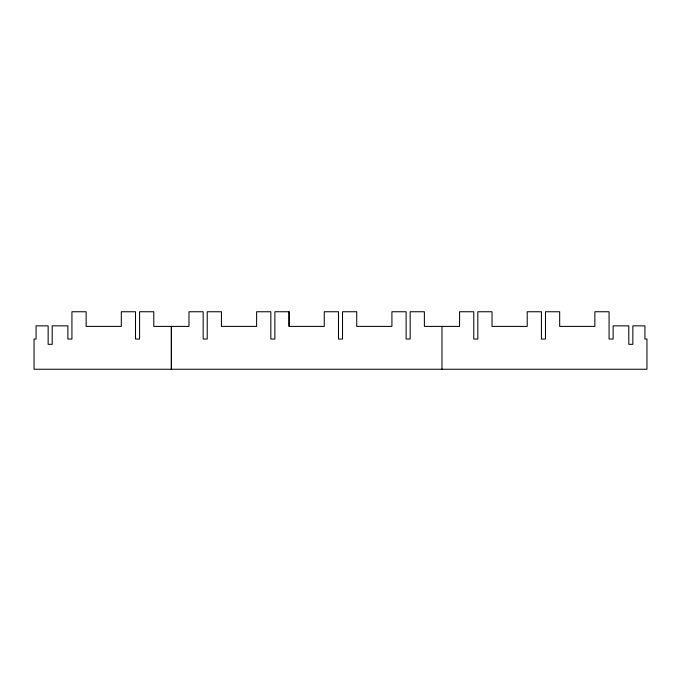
<?xml version="1.0" encoding="UTF-8"?>
<svg xmlns="http://www.w3.org/2000/svg" width="681" height="681" viewBox="0 0 681 681"><rect width="100%" height="100%" fill="white"/><g stroke="black" fill="none" stroke-linecap="round" stroke-linejoin="round"><path stroke-width="1.02" d="M289.084 311.753L289.084 326.403L324.267 326.403L324.267 311.753L338.474 311.753L338.474 339.036L342.526 339.036L342.526 311.753L356.733 311.753L356.733 326.403L391.915 326.403L391.915 311.753L406.123 311.753L406.123 339.036L410.175 339.036L410.175 311.753L424.382 311.753L424.382 326.403L459.564 326.403L459.564 311.753L473.772 311.753L473.772 339.036L477.832 339.036L477.824 311.753L492.031 311.753L492.031 326.403L527.213 326.403L527.213 311.753L541.421 311.753L541.421 339.036L545.481 339.036L545.481 311.753L559.68 311.753L559.68 326.403L594.862 326.403L594.862 311.753L609.069 311.753L609.069 339.036L613.13 339.036L613.13 325.841L628.801 325.841L628.801 344.331L632.853 344.331L632.853 325.841L644.924 325.841L644.924 339.036L646.95 339.036L646.95 369.247L34.05 369.247L34.05 339.036L36.076 339.036L36.076 325.841L48.147 325.841L48.147 344.331L52.199 344.331L52.199 325.841L67.87 325.841L67.87 339.036L71.931 339.036L71.931 311.753L86.138 311.753L86.138 326.403L121.32 326.403L121.32 311.753L135.519 311.753L135.519 339.036L139.579 339.036L139.579 311.753L153.787 311.753L153.787 326.403L188.969 326.403L188.969 311.753L203.176 311.753L203.168 339.036L207.228 339.036L207.228 311.753L221.436 311.753L221.436 326.403L256.618 326.403L256.618 311.753L270.825 311.753L270.825 339.036L274.877 339.036L274.877 311.753L289.084 311.753L289.084 326.403M441.978 326.403L441.978 369.247M171.374 326.403L171.374 369.247L171.374 326.403"/></g></svg>
